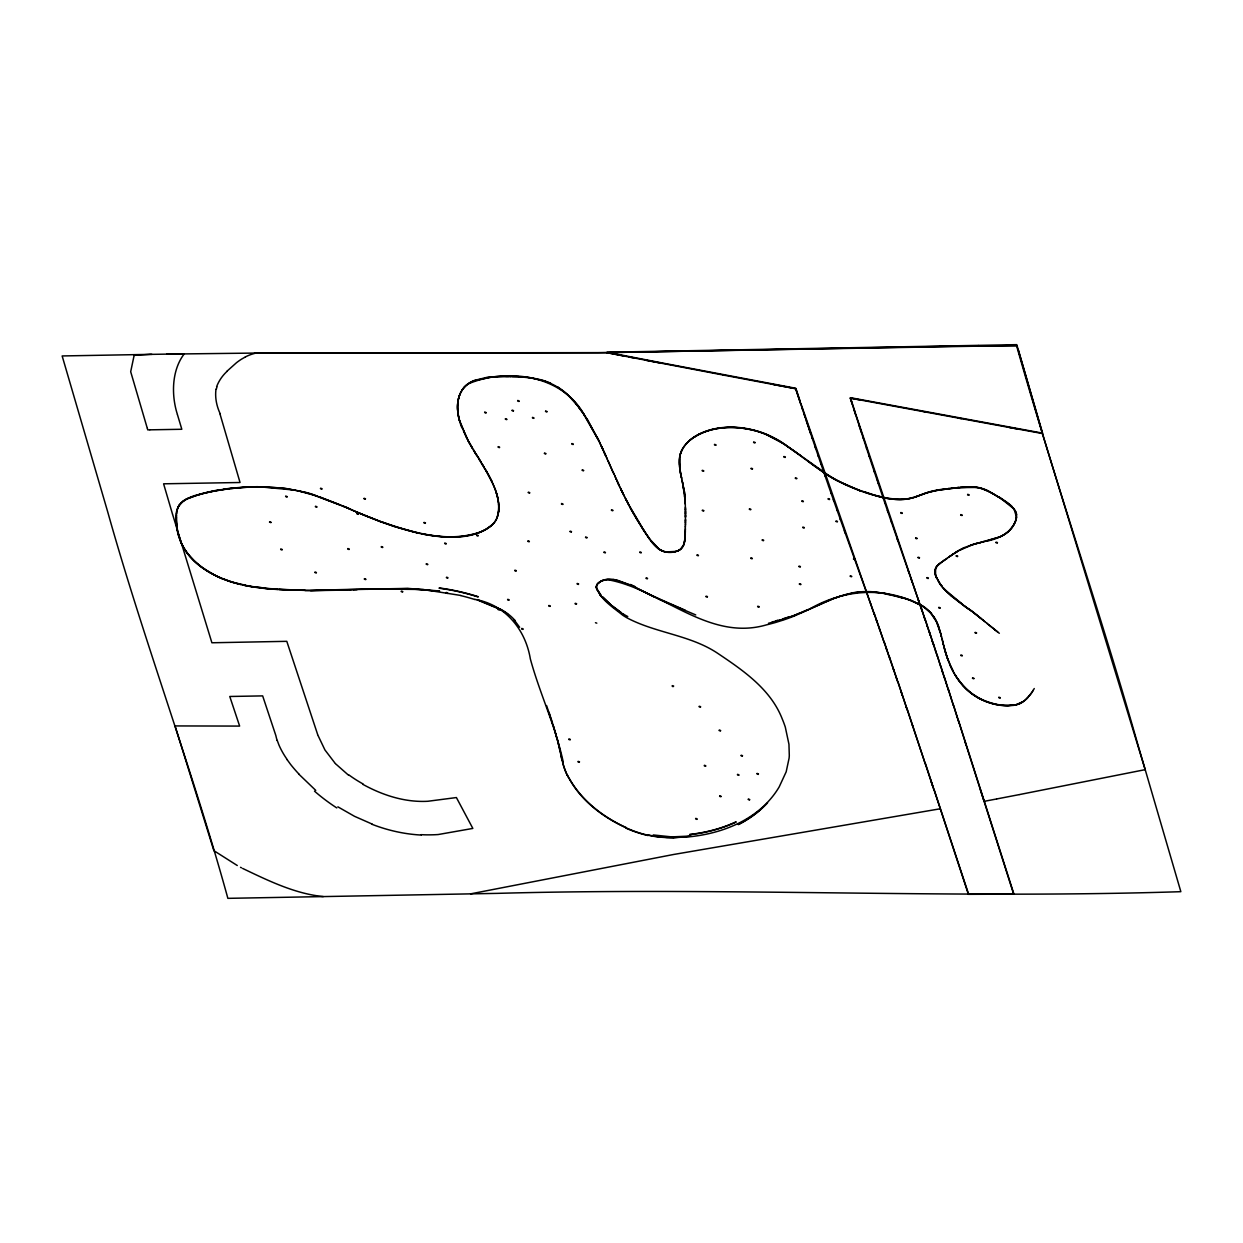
<?xml version="1.0" encoding="UTF-8"?>
<svg xmlns="http://www.w3.org/2000/svg" width="1243" height="1243" viewBox="0 0 1243 1243"><rect width="100%" height="100%" fill="white"/><g stroke="black" fill="none" stroke-linecap="round" stroke-linejoin="round"><path stroke-width="1.5" d="M685.452 517.243L685.53 511.23M685.561 516.964L685.561 515.332M685.406 522.79L685.452 507.936M685.437 520.506L685.546 519.217M685.53 520.242L685.406 522.169M685.048 537.768L685.39 528.695M685.514 521.889L685.328 527.125M679.299 462.287C678.709 451.38 686.136 441.809 695.21 436.542M685.25 531.662L685.344 526.348M685.344 531.351L685.219 533.247M685.452 525.199L685.483 523.552M685.328 532.424L685.204 533.806M176.413 516.731C174.797 537.955 186.885 558.278 204.707 569.31A73.788 53.076 19.3 0 0 216.935 576.239C244.218 589.089 275.806 589.943 305.094 590.27M685.188 534.35L685.313 533.527M685.297 534.086L685.157 535.453M176.32 516.995L176.475 515.394M685.281 534.645L685.064 537.535M176.335 516.544L176.459 515.612M985.885 541.295C999.372 538.856 1015.158 531.351 1016.525 516.016A20.168 14.077 18.6 0 0 1016.572 514.773M685.235 535.733L685.079 537.287M596.485 586.168L596.454 587.038A9.882 6.697 17.3 0 0 596.531 587.737A11.808 8.002 17.1 0 0 596.702 588.452L600.649 595.04M1016.479 517.259L1014.288 509.599M679.533 458.651L679.346 463.996M642.864 529.036C649.312 538.235 655.512 551.737 668.485 552.389A19.686 13.611 18.6 0 0 671.002 552.389L671.546 552.358A20.541 14.201 18.6 0 0 674.996 551.845L678.088 550.804A16.439 11.373 18.7 0 0 680.511 549.282L683.572 545.087L685.142 537.722M487.085 528.803L490.053 526.737A42.821 29.987 20.6 0 0 493.828 523.148A39.154 27.424 20.8 0 0 496.501 519.03C504.145 498.039 489.742 477.328 479.503 459.941M685.017 538.219L684.955 539.602A54.133 37.43 19.4 0 1 684.582 541.839L684.303 542.911M685.064 538.592L685.126 537.955M934.922 571.64L935.156 569.791M176.397 515.224L176.646 513.204M198.927 494.481C187.771 496.905 174.61 503.959 176.304 517.43A119.064 86.311 19.1 0 0 176.615 524.018M685.002 539.198L684.862 539.866A54.133 37.43 19.4 0 1 684.489 542.103M584.769 415.768C563.017 374.998 507.237 367.322 468.083 383.947A37.725 26.88 22.1 0 0 464.059 387.536C454.643 398.785 456.756 415.224 461.93 427.856M457.999 401.52L457.688 403.493A72.11 51.336 21.9 0 0 457.642 410.392M1016.354 518.145L1016.572 516.995M498.443 512.8L498.661 511.137M176.553 513.468L176.894 511.463M457.89 401.784L458.279 399.858A61.699 43.925 22 0 1 459.661 394.932M498.117 514.431L498.754 510.873A67.231 47.001 21.9 0 0 498.707 504.005M1016.463 517.865L1015.966 519.854M216.329 389.245L216.903 386.915M176.801 511.728L177.267 509.754M596.687 585.329L596.36 587.302A9.882 6.697 17.3 0 0 596.438 588.001A11.808 8.002 17.1 0 0 596.609 588.731L596.982 589.71M1016.277 518.735L1015.686 520.693M497.682 516L498.21 514.167M177.174 510.018L177.5 508.9M684.07 543.704L684.396 542.647M935.062 570.055L936.927 566.218A24.565 17.076 18.3 0 1 938.247 564.726L943.903 560.438M134.058 355.716L130.686 371.719L134.415 384.398M134.166 355.358L149.844 354.395M177.407 509.164L177.78 508.076A28.107 20.339 20.1 0 1 179.008 505.388L181.525 502.296M683.805 544.496L684.163 543.44M497.153 517.539L497.79 515.736M622.759 613.902L612.209 606.118L602.871 597.028M681.615 478.555L681.537 477.467L682.127 480.994M695.723 614.928L659.878 599.67L635.235 587.224M948.098 488.825L934.985 490.767A90.91 63.859 18.7 0 0 932.53 491.296A73.865 51.864 18.7 0 0 927.48 492.663L923.782 493.937M958.912 487.427L951.61 488.437M959.518 487.629L971.715 487.023A39.123 27.455 18.7 0 1 972.585 487.07L973.455 487.116A32.194 22.592 18.7 0 1 975.149 487.272L977.309 487.582A26.274 18.412 18.7 0 1 982.607 488.903L992.442 493.3L1005.276 501.457A44.934 31.339 18.6 0 1 1011.678 506.522L1012.346 507.284M941.604 562.256L945.193 559.536M999.046 497.278L987.983 490.721A40.071 28.014 18.7 0 0 987.175 490.348L986.507 490.053A35.332 24.72 18.7 0 0 984.767 489.369L982.7 488.623A26.274 18.412 18.7 0 0 977.402 487.318L975.242 487.007A32.194 22.592 18.7 0 0 973.549 486.852L972.679 486.805A39.123 27.455 18.7 0 0 971.808 486.759L960.497 487.272M1015.376 521.516L1015.795 520.429M683.495 545.257L683.899 544.216M460.314 393.347L459.568 395.196A61.699 43.925 22 0 0 458.185 400.122M1015.484 521.252L1013.744 524.81A58.98 41.159 18.7 0 1 1011.445 528.197L1009.098 530.839A46.333 32.318 18.6 0 1 1007.079 532.641A42.915 29.925 18.5 0 1 1002.511 535.686A49.596 34.555 18.5 0 1 999.248 537.24M497.278 517.228L496.47 519.092A38.719 27.113 20.7 0 1 493.968 522.961C475.432 541.218 445.631 538.095 422.138 533.9M597.028 584.536L596.593 585.593A9.462 6.495 18.6 0 0 596.283 587.147C600.276 599.53 613.017 607.268 622.681 615.192A54.133 36.995 18.2 0 0 627.233 617.973C655.947 633.153 690.129 634.971 717.491 653.181C743.034 670.319 770.66 689.104 782.251 718.967A152.858 107.861 18.9 0 1 785.312 727.155L788.948 744.246L789.289 755.418A120.183 83.996 20.7 0 1 789.087 758.199L786.182 771.81L779.206 786.866A164.496 114.869 21.8 0 1 691.139 836.617M1015.143 522.06L1013.853 524.546A58.98 41.159 18.7 0 1 1011.538 527.933L1009.192 530.575A46.333 32.318 18.6 0 1 1007.187 532.377A42.915 29.925 18.5 0 1 1002.604 535.422A49.596 34.555 18.5 0 1 999.341 536.976L999.015 537.333M683.588 544.993L683.137 546.003A20.587 14.248 18.8 0 1 681.739 548.101M460.221 393.611L461.06 391.809M682.314 449.282L681.49 451.007A47.141 33.577 19.1 0 0 679.657 457.253M596.749 585.158L597.495 583.806M460.967 392.073L462.412 389.68A41.547 29.583 21.9 0 1 464.385 387.194A37.834 26.926 21.9 0 1 467.632 384.289L469.217 383.217M682.221 449.562L683.122 447.868A54.397 38.766 19.2 0 1 686.152 443.813L687.317 442.555M179.132 505.202L178.914 505.652A28.107 20.339 20.1 0 0 177.687 508.34M1032.84 690.937L1033.617 689.647A79.925 57.411 19.7 0 0 1034.254 688.529M1033.275 690.207L1032.56 691.388A108.11 77.703 20 0 1 1031.022 693.687L1024.154 701.099L1015.282 705.107M596.951 584.769L598.069 583.138M462.163 390.038L462.505 389.416A41.547 29.583 21.9 0 1 464.478 386.93M1032.28 691.792L1028.893 696.453M179.21 505.186L182.907 501.162M938.714 564.462L938.077 565.021A24.565 17.076 18.3 0 0 936.771 566.388L936.569 566.653A16.283 11.311 18.3 0 0 935.482 568.548M936.616 566.606L940.796 562.644M936.74 566.435L936.787 566.388A16.283 11.311 18.3 0 0 935.591 568.269L935.544 575.385L940.05 584.039A57.271 39.667 18.9 0 0 944.105 589.089L962.921 604.642M597.463 584.055L600.789 581.475A20.323 13.953 18.7 0 1 603.663 580.326L604.704 580.061A18.117 12.43 18.7 0 1 607.392 579.626C661.323 589.027 707.842 641.808 766.232 624.934A265.707 186.45 20.1 0 0 775.756 622.417L783.323 620.039A221.145 154.909 19.9 0 0 794.774 615.813L822.307 603.476M686.058 444.077L688.56 441.343M227.003 371.191L236.419 362.77A95.882 69.608 22.4 0 1 241.437 359.211L245.477 356.896M597.976 583.402L599.499 581.942M688.467 441.607L689.881 440.177A66.811 47.654 19.5 0 1 699.001 434.18M938.947 564.291L942.147 561.665M269.638 521.687L271.052 522.215M270.881 522.666L269.482 522.107M998.859 697.168L1000.289 697.696M1000.133 698.115L998.719 697.649M598.644 582.781L601.192 580.978A20.711 14.046 18.1 0 1 602.218 580.528L602.171 580.761A20.711 14.046 18.1 0 0 601.099 581.242L600.214 581.708M944.898 559.94L947.399 558.154M945.752 559.334L946.902 558.511M182.814 501.426L184.43 500.137A40.18 29.102 20.3 0 1 186.73 498.863L188.796 497.915M948.409 557.439L949.419 556.724M947.244 558.278L948.098 557.47M944.711 559.878L943.81 560.702M948.86 556.942L958.322 550.913M948.751 557.206L953.63 553.648M949.932 556.367L950.942 555.668M285.781 496.081L287.18 496.625M286.978 497.091L285.595 496.516M280.84 548.971L282.239 549.484M281.975 549.996L280.669 549.468M714.57 444.341L715.968 444.854M715.797 445.32L714.414 444.839M753.724 441.964L755.122 442.461M754.858 442.99L753.553 442.461M783.976 456.492L785.374 457.004M785.203 457.471L783.82 457.02M315.52 506.212L316.918 506.771M316.716 507.222L315.365 506.756M751.192 468.191L752.59 468.704M752.341 469.217L751.036 468.72M962.129 655.947L960.792 655.512M972.601 677.823L973.999 678.336M973.797 678.818L972.43 678.29M320.601 488.173L321.999 488.717M321.797 489.183L320.43 488.67M315.054 571.998L316.437 572.51M316.188 573.023L314.899 572.526M702.342 470.274L703.74 470.786M703.569 471.252L702.186 470.802M795.442 477.809L796.841 478.306M796.639 478.804L795.302 478.369M975.211 632.345L976.61 632.842M976.439 633.308L975.056 632.842M960.932 654.952L962.331 655.465M356.99 513.312L358.388 513.825M358.139 514.353L356.819 513.779M347.869 548.52L349.267 549.033M349.065 549.53L347.714 549.049M802.015 500.774L803.398 501.24M803.211 501.752L801.859 501.302M828.242 498.598L829.625 499.064M829.438 499.577L828.118 499.173M967.675 494.31L969.074 494.776M968.887 495.289L967.551 494.9M364.121 498.257L365.52 498.769M365.318 499.266L363.966 498.785M518.906 401.489L517.616 400.93M545.646 410.967L547.044 411.526M546.827 411.977L545.475 411.433M381.383 546.563L382.782 547.075M382.58 547.557L381.259 547.153M364.448 578.632L365.846 579.145M365.66 579.626L364.308 579.191M571.935 443.533L573.318 444.062M573.132 444.543L571.78 444.062M749.467 508.807L750.85 509.273M750.617 509.801L749.311 509.319M900.864 512.504L902.263 512.955M902.076 513.468L900.709 513.017M960.777 514.571L962.175 515.022M961.989 515.534L960.637 515.084M938.822 607.314L940.205 607.78M939.972 608.324L938.651 607.796M469.326 382.953L467.725 384.025A37.834 26.926 21.9 0 0 464.478 386.93M517.772 400.432L519.17 400.992M512.194 410.097L513.577 410.672M513.328 411.153L512.023 410.61M505.466 418.658L506.864 419.217M506.662 419.668L505.311 419.155M532.548 417.353L533.946 417.912M533.682 418.394L532.392 417.85M544.512 453.011L545.895 453.54M545.693 454.021L544.341 453.509M401.365 591.078L402.763 591.544M582.299 469.854L583.697 470.367M583.495 470.864L582.144 470.351M702.419 510.096L703.818 510.562M703.631 511.059L702.295 510.64M802.885 527.079L804.283 527.545M804.035 528.089L802.729 527.576M836.104 520.957L837.502 521.407M837.316 521.92L835.964 521.501M915.687 537.799L917.085 538.25M916.852 538.794L915.594 538.39M918.142 557.206L919.54 557.656M919.354 558.169L917.987 557.687M956.318 555.637L957.716 556.103M957.467 556.631L956.162 556.134M927.029 577.56L928.412 578.011M928.179 578.554L926.874 578.073M996.078 542.119L997.476 542.585M997.29 543.098L995.938 542.678M484.77 412.023L486.168 412.598M485.904 413.08L484.615 412.521M424.112 522.386L425.51 522.899M425.308 523.381L423.956 522.915M426.38 563.747L427.778 564.26M427.576 564.742L426.209 564.213M402.577 592.056L401.225 591.621M762.316 539.742L763.699 540.192M763.466 540.736L762.177 540.285M853.615 558.542L854.998 559.008M854.764 559.536L853.444 559.039M850.336 575.82L851.719 576.286M851.564 576.768L850.181 576.348M951.889 554.813L953.443 553.772M953.723 553.788L954.593 553.011M183.56 500.898L184.337 500.401A40.18 29.102 20.3 0 1 186.621 499.127L199.921 494.186M954.888 553.026L955.758 552.265A132.255 91.827 18.1 0 1 958.151 550.804L963.713 547.837M955.277 552.778L955.665 552.529A132.255 91.827 18.1 0 1 958.058 551.069L964.382 547.743A71.581 49.751 18.2 0 1 970.814 545.242L975.056 543.719M469.621 382.766L469.823 382.642A43.287 30.795 21.9 0 1 474.36 380.436L488.204 377.033L505.746 376.116M469.621 382.968L469.73 382.906A43.287 30.795 21.9 0 1 474.251 380.7L492.321 376.847L518.657 376.551M444.854 543.02L446.221 543.548M445.942 544.077L444.652 543.502M611.556 509.785L612.923 510.267M612.706 510.795L611.37 510.283M750.958 557.827L752.326 558.309M752.124 558.822L750.803 558.387M799.063 566.078L800.43 566.559M800.166 567.103L798.892 566.606M799.498 583.682L800.865 584.163M800.678 584.661L799.311 584.179M498.272 446.625L499.639 447.185M499.437 447.666L498.101 447.185M528.399 492.135L529.767 492.679M476.815 535.003L478.182 535.531M477.949 536.028L476.628 535.547M561.587 503.477L562.955 504.005M562.753 504.487L561.401 504.005M446.563 577.172L447.931 577.669M447.651 578.228L446.377 577.684M446.253 592.429L447.62 592.911M447.433 593.424L446.082 592.958M697.137 554.813L698.504 555.279M698.317 555.792L696.981 555.372M578.181 761.353L579.533 761.835M579.331 762.363L578.026 761.943M529.565 493.145L528.197 492.616M528.026 540.814L529.394 541.311M529.176 541.839L527.871 541.389M570.164 531.134L571.531 531.616M571.314 532.144L569.993 531.662M514.897 570.149L516.265 570.63M516 571.19L514.742 570.708M585.686 536.992L587.053 537.473M586.836 538.001L585.5 537.489M507.734 599.297L509.102 599.779M604.114 551.923L605.481 552.405M605.294 552.902L603.943 552.451M639.927 551.939L641.295 552.42M641.093 552.933L639.757 552.436M646.22 577.855L647.572 578.306M647.37 578.865L646.065 578.446M706.117 596.143L707.485 596.593M707.298 597.122L705.977 596.733M757.779 606.196L759.147 606.677M758.929 607.19L757.609 606.755M508.838 600.322L507.564 599.825M498.21 608.992L499.577 609.474M499.313 610.018L498.055 609.552M577.28 583.449L578.648 583.93M578.383 584.474L577.125 584.008M548.893 605.465L550.245 605.916M550.074 606.429L548.753 606.04M568.968 738.917L570.335 739.399M570.149 739.911L568.797 739.476M695.785 818.345L697.152 818.904M696.872 819.417L695.598 818.826M521.749 628.414L523.101 628.865M522.852 629.44L521.578 628.942M575.291 603.275L576.643 603.725M576.379 604.284L575.136 603.849M595.459 622.712L596.811 623.163M719.744 795.738L721.095 796.281M720.878 796.779L719.588 796.328M704.424 765.253L705.791 765.797M705.589 766.278L704.268 765.828M748.379 799L749.747 799.56M749.513 800.057L748.193 799.482M1022.911 701.782L1021.311 702.715A26.771 19.251 20.2 0 1 1015.764 704.734L1008.12 705.558A41.547 29.863 20.2 0 1 1002.448 705.247L997.88 704.579A48.834 34.99 20.2 0 1 986.693 701.44L984.549 700.632A43.614 31.153 20.2 0 1 977.635 697.214L972.616 693.998A50.497 35.907 20.4 0 1 965.904 688.311L962.905 685.219A70.385 49.782 20.7 0 1 957.84 678.647M672.339 685.623L673.69 686.074M699.281 706.226L700.648 706.708M700.462 707.205L699.125 706.77M741.216 755.185L742.568 755.728M742.289 756.241L741.03 755.713M737.581 774.311L738.948 774.855M738.73 775.352L737.394 774.809M757.127 773.395L758.494 773.954M758.261 774.451L756.94 773.907M485.485 529.736L490.146 526.473A42.821 29.987 20.6 0 0 493.922 522.883M719.293 730.014L720.66 730.527M720.474 731.024L719.122 730.542M959.425 550.276L975.18 543.688M963.62 548.101L964.475 547.479M809.659 609.039C844.587 588.483 889.133 585.919 924.326 607.345A29.552 20.82 18.5 0 1 930.044 612.146L936.43 621.609L940.827 634.303M808.059 609.536L792.91 616.046M822.384 603.321L832.157 599.219M801.16 612.768L834.752 597.992M799.529 613.219L789.802 617.165M189.666 497.79L194.747 495.973M833.059 598.862L834.535 598.303M676.612 551.395L677.482 551.069A17.153 11.855 18.7 0 0 681.148 548.707L681.817 547.821A20.587 14.248 18.8 0 0 683.215 545.739M834.643 598.256L841.449 595.661M834.768 598.225L841.356 595.925M920.721 494.823L915.066 497.076M921.638 494.496C906.038 502.452 886.803 499.841 871.421 494.217M922.539 494.155L921.545 494.761L927.589 492.414A73.865 51.864 18.7 0 1 932.623 491.016A90.91 63.859 18.7 0 1 934.969 490.519L936.973 490.13A113.004 79.412 18.7 0 1 940.531 489.524L944.664 488.965M921.995 494.59L923.005 494.217M918.795 495.771L919.711 495.429M792.568 615.953L789.895 616.901M923.223 493.906L926.796 492.663M917.039 496.175L913.154 497.666A51.118 35.861 18.6 0 1 908.384 498.847A39.667 27.812 18.6 0 1 903.475 499.437L901.439 499.546A45.727 32.069 18.6 0 1 899.59 499.562L898.223 499.531A51.429 36.078 18.6 0 1 894.898 499.344L888.17 498.521A78.34 55.08 18.7 0 1 879.174 496.579L872.151 494.73M970.907 544.962L971.824 544.667M927.387 492.71L936.88 490.395M783.587 618.983L778.04 620.599M783.478 619.247L777.932 620.863M972.663 544.652L998.642 537.256L983.617 541.839M199.315 494.605L199.828 494.45A180.406 131.37 20.9 0 1 206.82 492.585M844.696 594.931L853.164 592.973A70.944 48.85 18.1 0 1 857.872 592.336L859.441 592.119A66.702 46.115 18.3 0 1 872.477 592.134M710.312 430.109L711.384 429.581M975.087 543.952L977.635 543.284M975.677 543.564L982.125 542.197M675.788 551.41L665.362 551.97A14.294 9.882 18.6 0 1 658.479 548.847L650.835 540.86M978.381 543.098L980.618 542.554M772.291 622.355L768.469 623.256M981.83 542.026L983.912 541.528M206.835 492.632L209.881 491.948M210.393 491.84L211.931 491.513M470.584 893.857L673.426 854.516L940.159 808.789M673.753 552.11L677.575 550.804A17.153 11.855 18.7 0 0 681.257 548.427M1019.074 794.65L996.855 798.923M1019.384 794.588L1145.191 769.65L1042.442 433.543L1016.774 344.653L978.645 345.368M996.544 798.985L984.099 801.347L965.966 744.619M221.301 489.587L219.125 490.177A192.805 140.77 21.1 0 0 211.9 491.451M220.166 490.006L224.408 489.12A223.538 163.843 21.3 0 1 231.695 488.111M221.72 489.773L224.315 489.385M940.438 489.804L955.447 488.033M1013.884 705.371L1000.429 705.309A48.228 34.757 20.2 0 1 985.342 701.347L983.897 700.695A43.614 31.23 20.2 0 1 975.429 696.282C961.181 687.208 951.579 672.075 946.824 656.133A179.831 124.751 22.8 0 1 945.535 651.798L944.54 648.535M857.95 592.01L859.55 591.854M948.207 488.546L950.242 488.592M948.021 488.577L949.326 488.685M690.844 836.011L671.717 836.896L653.212 834.954M949.854 488.375L951.221 488.483M231.742 488.219L237.009 487.707A256.555 188.656 21.5 0 1 243.395 487.225L248.74 486.93M231.633 488.483L236.9 487.971A256.555 188.656 21.5 0 1 243.302 487.489L248.647 487.194M953.459 487.986L951.315 488.219M955.541 487.769L959.13 487.66M957.592 487.567L960.016 487.567M956.473 487.94L957.498 487.831M959.86 487.582L976.625 487.458A25.45 17.915 18.8 0 1 980.618 488.281L984.72 489.633A35.332 24.72 18.7 0 1 986.274 490.27L987.082 490.612A40.071 28.014 18.7 0 1 987.89 490.985L998.688 497.045M672.82 551.985L671.096 552.125A19.686 13.611 18.6 0 1 668.579 552.125L665.487 551.706M367.773 589.26L310.517 590.611M357.036 589.695L353.043 589.866M372.279 588.809L305.001 590.534M367.011 589.291L407.782 588.654L439.447 591.264M349.05 590.021L351.054 589.943M371.004 589.12L407.875 588.39L439.54 591M374.92 588.98L423.133 589.493L460.889 595.475M347.061 590.083L311.698 590.627L279.24 589.477M939.817 346.082L671.298 351.054M940.236 346.082L978.241 345.368M670.878 351.054L607.004 352.235L665.875 363.671M670.723 351.458L606.848 352.639L260.471 353.012L166.78 354.115M671.158 351.443L939.661 346.486M940.081 346.471L978.101 345.772M978.505 345.772L1016.836 345.756M149.719 429.829L147.762 429.876L147.342 428.431M149.983 429.829L181.82 429.27L177.454 414.649M323.258 896.576C294.964 893.779 268.208 880.634 242.68 868.453M151.848 354.348L62.15 355.949L107.628 511.588C144.126 641.621 192.012 768.112 227.873 898.347L497.029 893.375C724.949 887.036 952.915 899.046 1180.85 891.682L1137.904 744.681C1099.962 610.841 1054.235 479.394 1016.51 345.492L598.007 352.732L256.307 352.996M150.248 354.379L184.259 353.851C172.062 369.637 170.944 394.124 177.361 414.339M673.224 837.58L690.673 836.446L673.131 837.844A98.352 68.039 19.2 0 1 666.947 837.642L659.582 837.114A74.953 51.709 19.1 0 1 650.431 835.7L648.131 835.187M257.239 486.961L260.471 486.961M505.652 376.38L508.698 376.427M261.558 486.976L294.824 490.115M673.084 686.695L672.199 686.198M303.991 590.254L302.888 590.223M301.785 590.192L297.372 590.068M509.894 376.443L511.075 376.489M512.271 376.52L526.069 377.173A97.078 68.753 21.5 0 1 530.015 377.639L531.149 377.825A81.727 57.939 21.5 0 1 532.827 378.09L540.736 379.752A51.196 36.389 21.6 0 1 544.947 380.979L550.587 383.124M295.166 590.005L279.069 589.198M421.253 834.675L424.516 834.814A128.821 92.588 19.6 0 0 438.126 834.55L472.837 828.428L456.399 797.555L427.856 801.269C405.032 802.558 382.549 795.225 362.738 784.286M667.056 837.44L659.676 836.85A74.953 51.709 19.1 0 1 650.524 835.436L648.224 834.923M518.549 376.815L521.485 377.017M277.95 589.12L264.759 588.312M277.857 589.384L273.88 589.104M272.745 589.027L265.318 588.374M872.462 592.025L879.236 592.74A92.386 64.248 18.5 0 1 883.198 593.362L884.612 593.595M523.723 377.219L525.975 377.437A97.078 68.753 21.5 0 1 529.922 377.903L531.041 378.09M264.852 588.048L254.52 587.069A130.344 92.619 19.3 0 1 245.353 585.593L243.069 585.033M263.718 587.939L254.613 586.805M613.219 579.456L608.93 579.207A18.35 12.477 18.3 0 0 604.906 579.689A20.028 13.595 18.2 0 0 602.56 580.388L602.467 580.652A20.028 13.595 18.2 0 1 604.813 579.953A18.35 12.477 18.3 0 1 608.837 579.471L613.125 579.735A26.802 18.179 18.2 0 1 617.693 580.636L629.968 585.127M879.329 592.476L872.555 591.761A66.702 46.115 18.3 0 0 859.566 591.901M883.291 593.082L886.119 593.579M532.734 378.354L540.643 380.016A51.196 36.389 21.6 0 1 544.854 381.244L545.413 381.446M958.369 418.083L1018.452 429.146M1009.409 427.483L1042.442 433.543M884.892 593.641L886.026 593.859M859.301 399.78L850.321 398.102L852.201 403.991M926.998 412.288L850.305 398.117L855.666 414.774M923.969 411.728L961.46 418.658M773.534 384.538L795.691 388.686L800.663 403.742M723.333 375.06L795.675 388.733L802.621 409.6M724.809 375.339L645.148 360.113M666.248 363.733L795.831 388.282L800.15 401.334M628.974 356.943L659.691 362.894M633.355 357.829L606.848 352.639L624.437 356.088M245.461 585.251L235.735 582.967A87.6 62.523 19.4 0 1 229.504 581.134L223.398 578.865M297.434 490.643L316.654 495.926M418.145 533.061L394.326 526.535L368.907 517.181M240.785 584.521L235.642 583.231A87.6 62.523 19.4 0 1 229.396 581.398L223.289 579.129M879.252 496.392L872.12 494.419M305.685 492.616C273.709 484.366 239.806 485.718 207.69 492.446A179.924 130.997 20.8 0 0 195.974 495.631M902.263 597.479L906.706 598.862M902.154 597.743L906.613 599.126A74.005 51.911 18.6 0 1 911.539 600.913L921.514 605.59A34.478 24.254 18.6 0 1 924.621 607.563L931.52 613.824M871.7 494.59L868.111 493.471A168.582 120.012 18.7 0 1 859.41 490.55M477.265 599.608L501.147 609.521A48.648 30.935 18.1 0 1 504.813 611.758L507.781 613.778A39.947 25.544 18 0 1 514.369 619.76M477.172 599.872L501.053 609.785A48.648 30.935 18.1 0 1 504.72 612.022L507.672 614.042M474.919 599.39C505.388 604.58 525.509 629.626 530.341 658.899C539.819 693.78 555.714 726.627 563.234 762.068M545.553 381.492L550.494 383.388A40.102 28.558 21.6 0 1 557.781 387.272L562.271 390.426M860.979 491.047L858.742 490.239M320.43 497.216L339.044 504.472M381.819 521.905C412.35 532.408 446.532 542.88 478.586 532.579A60.829 42.542 20.4 0 0 485.593 529.471M381.725 522.169L368.736 516.793M858.851 489.96L857.748 489.556A143.675 102.687 18.7 0 1 850.228 486.526L845.442 484.444A117.308 83.98 18.7 0 1 835.716 479.503L832.701 477.856M381.275 521.703L382.005 522.278C412.458 532.719 446.532 543.129 478.477 532.843A60.829 42.542 20.4 0 0 485.5 529.736M859.441 490.488L836.912 480.528A108.359 77.858 18.6 0 1 829.159 476.131M380.358 521.656L355.886 511.681M372.325 824.156L354.535 816.325L337.878 806.831M368.643 517.072L365.737 515.565M367.819 516.731L342.819 506.087M365.644 515.829L358.046 512.613M685.219 610.251L653.725 596.438M347.279 507.672L311.977 494.139A126.895 91.64 20.9 0 0 305.778 492.368L284.865 488.25L257.332 486.697A215.474 158.063 21.4 0 0 248.771 487.023M350.542 509.086L311.884 494.403A126.895 91.64 20.9 0 0 305.685 492.632M354.255 510.982L356.632 512.007M348.444 508.48L354.581 511.122M630.061 584.863L617.787 580.388A26.802 18.179 18.2 0 0 613.219 579.424M626.348 827.636C603.243 817.21 581.957 800.803 569.263 778.553M845.349 484.708L850.119 486.805A143.675 102.687 18.7 0 0 857.67 489.804L861.088 490.783A168.333 120.043 18.7 0 0 865.718 492.306M635.142 587.488L653.632 596.702M772.556 437.07L768.423 435.112A64.154 45.634 19.6 0 0 761.99 432.58L759.799 431.818A68.396 48.726 19.6 0 0 748.659 428.959M241.515 867.832L240.536 867.319M212.273 573.598L210.751 572.743A73.384 52.983 19.2 0 1 200.589 566.124A68.598 49.627 19.1 0 1 193.846 560.282L189.946 556.165A58.064 42.029 19.1 0 1 184.585 548.986M237.273 865.516L213.874 850.663L175.061 725.928L239.635 726.083L229.769 696.484L262.661 695.894L275.853 735.576A107.69 72.514 20.7 0 0 277.127 740.455M210.657 573.007L212.18 573.862A72.84 52.33 19.3 0 0 223.243 579.238M810.856 463.359L784.488 444.217L765.424 434.133A63.346 45.261 19.6 0 0 758.96 431.803L756.832 431.166A67.821 48.508 19.6 0 0 750.399 429.55L741.776 428.12A73.57 52.626 19.6 0 0 720.769 428.074A72.125 51.445 19.4 0 0 695.257 436.588M780.449 441.716L797.136 453.011M829.19 476.1L825.725 473.909M557.874 387.008L564.151 391.576A67.184 47.778 21.6 0 1 569.123 396.082L572.2 399.221M998.906 496.858L1013.496 508.589M827.76 475.199L814.087 465.768M1000.009 497.573L1005.369 501.193A44.934 31.339 18.6 0 1 1011.771 506.258L1015.282 511.199A15.553 10.845 18.6 0 1 1016.261 513.716A16.066 11.218 18.6 0 1 1016.448 514.695L1016.541 514.431A16.066 11.218 18.6 0 0 1016.354 513.452A15.553 10.845 18.6 0 0 1015.376 510.92L1013.138 507.781M824.016 472.76L813.077 465.006M620.972 612.442L612.302 605.854M965.019 606.491L967.738 608.464M965.283 606.351L961.662 604.067M968.157 608.417L984.176 621.049M964.102 605.838L969.556 609.769M965.19 606.615L968.654 609.117M969.587 609.458L970.876 610.733M964.242 605.931L962.3 604.533M970.519 610.142L971.886 611.136M961.989 603.974L960.994 603.585M961.088 603.306L950.165 595.009A72.312 49.875 19.1 0 1 946.343 591.404M972.119 611.292L980.976 618.455M972.554 611.618L982.607 619.775M960.777 603.414L950.771 595.552M798.022 453.679L798.923 454.332M812.192 464.338L813.279 465.162M811.306 463.686L812.456 464.556M997.725 631.848L989.164 625.151M799.808 455L800.694 455.668M811.648 463.965L809.97 462.676M348.195 774.917L335.501 763.715M808.199 461.355L809.535 462.349M995.317 630.046L993.437 628.585M993.219 628.414L991.93 627.389M991.51 627.047L988.34 624.468M983.027 620.117L985.14 621.857M988.527 624.639L985 621.733M986.662 623.1L987.501 623.784M612.209 606.118L602.669 597.199M315.753 790.393L298.895 774.218M950.662 595.102L950.258 594.744A72.312 49.875 19.1 0 1 946.436 591.14L943.608 588.141M946.311 591.404L943.515 588.405A57.908 40.056 19 0 1 942.365 587.053L941.666 585.795M572.091 399.485L569.045 396.346A67.184 47.778 21.6 0 0 564.042 391.856M335.253 763.451L324.936 749.949L317.897 735.219M962.797 685.483L965.764 688.591A50.497 35.907 20.4 0 0 972.539 694.247L977.526 697.494A43.614 31.153 20.2 0 0 984.472 700.881L986.6 701.751A48.834 34.99 20.2 0 0 997.787 704.812L1002.355 705.527A41.547 29.863 20.2 0 0 1008.026 705.822L1015.671 704.999A26.771 19.251 20.2 0 0 1021.233 702.994L1026.454 699.125A51.662 37.166 20.2 0 0 1028.179 697.292M514.384 619.76L515.224 620.708M514.291 620.024L519.636 627.28M189.853 556.429L193.784 560.531A68.598 49.627 19.1 0 0 200.543 566.342M600.757 594.775L597.293 589.928M931.489 613.42L924.73 607.299A34.478 24.254 18.6 0 0 921.607 605.325L911.647 600.633A74.005 51.911 18.6 0 0 906.706 598.893M575.991 403.913L577.311 405.544M577.405 405.28L576.084 403.649A103.744 73.523 21.8 0 0 572.153 399.236M577.575 405.482L579.02 407.347M577.482 405.746L578.927 407.611M941.728 586.261L941.572 586.059A55.469 38.378 18.9 0 1 939.755 583.589L936.818 578.15A33.126 22.98 18.7 0 1 935.963 576.084L935.886 575.866M650.167 539.54L658.557 548.583A14.294 9.882 18.6 0 0 665.487 551.783M649.887 539.136L647.65 535.888M649.483 538.965L648.473 537.504M287.226 759.815L290.66 764.507A141.578 94.841 21.1 0 0 299.019 774.156M583.216 413.468L598.147 439.556M583.604 413.608L584.909 415.97M648.302 537.256L643.625 529.813M647.199 535.609L644.977 532.284M644.635 531.771L637.473 520.429M643.532 530.077L642.957 528.772M585.018 415.706L596.889 436.992M642.693 528.368L629.719 506.414M642.6 528.632L630.76 508.775M955.572 675.275L957.669 678.927A70.385 49.782 20.7 0 0 962.843 685.468M956.535 677.249L955.463 675.539A97.032 68.272 21.2 0 1 952.868 670.8L950.087 665.145M933.85 616.575L936.569 621.904M934.783 618.517L933.742 616.839A38.517 27.206 18.4 0 0 931.364 613.685M477.825 456.787L478.881 458.496M478.058 457.595L470.491 445.087M478.773 458.76L479.845 460.469M476.24 454.239L481.259 462.334M476.659 455.342L473.63 449.95M480.886 462.178L482.315 464.059M475.618 453.648L473.521 450.23M587.162 419.031L598.971 441.265M481.942 463.888L483.092 465.348M482.206 464.323L482.999 465.628M637.224 520.009L636.478 518.766M483.62 466.218L484.133 467.088M483.511 466.482L485.065 469.093M472.589 448.241L469.357 442.679M472.495 448.505L468.269 441.141M636.23 518.347L632.858 512.536M937.704 579.891L939.848 583.324A55.469 38.378 18.9 0 0 941.666 585.795M485.158 468.813L491.653 481.321M486.168 470.553L487.163 472.293M469.994 444.233L463.484 431.057M183.482 547.541L183.001 546.671M631.926 510.873L632.392 511.712M631.693 510.453L626.177 499.655M487.66 473.163L491.746 481.041M468.782 442.088L460.749 424.096M630.527 508.356L627.497 502.203M182.861 545.972L184.508 549.251A58.064 42.029 19.1 0 0 189.837 556.429M628.725 505L627.047 501.349M568.704 777.963L567.165 774.933M952.884 670.536L950.18 664.881M626.954 501.628L626.394 500.09M466.995 438.763L459.661 420.6M626.301 500.354L625.757 498.816M625.959 499.67L625.322 497.961M625.54 498.863L624.468 496.252M935.824 619.931L937.331 623.613A78.2 55.64 17.6 0 1 937.999 625.338L938.263 625.975M623.629 494.543L624.468 496.703M597.417 437.583L605.761 455.963M623.815 495.398L621.547 490.255M623.52 494.807L622.37 491.964M622.696 493.098L621.453 490.519M567.259 774.669C578.943 799.218 601.969 816.791 626.254 827.9A91.811 65.646 19.1 0 0 634.489 831.272A81.681 57.162 19.2 0 0 648.193 835.28M598.66 440.146L601.798 447.262M621.904 491.467L620.925 488.965M621.251 490.084L617.103 480.761M621.267 490.146L620.319 487.676M619.573 486.572L617.802 482.75M601.503 446.144L602.684 448.723M618.75 484.786L613.187 472.076M602.202 448.133L603.088 449.578M602.591 448.987L602.979 449.842M617.414 481.896L616.326 479.021M603.476 450.448L606.211 456.492M603.772 451.566L608.184 461.386M616.217 479.285L614.741 475.556M606.6 457.346L607.376 459.087M613.871 474.08L608.153 460.811M607.672 460.205L612.224 470.413M611.913 469.73L613.017 472.216M937.051 622.494L937.424 623.349A78.2 55.64 17.6 0 1 938.092 625.074L940.267 632.236M948.3 660.763L948.067 659.629M947.958 659.893L947.586 658.308M947.803 659.458L945.1 651.192M938.434 625.928L939.77 630.512M866.045 591.078L844.354 530.637M935.917 575.975L935.855 576.348A33.126 22.98 18.7 0 0 936.725 578.415M865.781 590.347L870.644 603.989M840.221 519.046L845.302 533.263M870.613 603.88L874.078 613.654M836.788 509.35L840.703 520.382M874.186 613.172L886.601 649.452M876.781 621.329L800.803 403.338M873.705 612.597L874.388 614.539M833.354 499.639L837.254 510.702M876.362 620.133L879.795 629.89M830.961 492.818L833.835 500.991M879.531 629.129L883.198 639.663M828.568 485.982L831.256 493.673M896.685 537.396L909.208 573.489M884.441 642.413L889.739 658.51M882.934 638.886L884.332 642.911M828.708 486.355L824.73 474.919M947.321 658.137L946.731 656.397A179.831 124.751 22.8 0 1 945.426 652.062M911.352 579.642L914.848 589.788M891.293 521.734L897.819 540.658M908.307 570.879L912.238 582.221M889.196 656.149L906.846 708.774M886.337 648.691L889.056 656.537M823.596 471.641L825.166 476.178M914.537 588.902L918.763 601.177M887.378 510.36L891.371 522.013M889.429 657.64L896.762 679.02M820.784 463.437L823.814 472.247M920.861 606.475L927.262 626.177M922.011 610.686L855.805 414.37M917.738 598.194L920.706 606.879M884.767 502.747L887.859 511.79M893.111 668.361L893.795 670.334M819.65 460.143L821.11 464.385M817.972 455.202L819.759 460.438M495.46 489.866L496.656 494.108M920.923 607.501L924.606 618.315M884.938 503.244L878.257 483.48M897.99 681.785L912.595 725.881M896.483 678.227L897.881 682.314M818.407 456.476L811.695 436.65M925.398 619.837L933.027 643.377M924.093 616.823L925.258 620.226M901.253 692.227L902.371 695.521M815.051 446.579L815.719 448.568M546.563 705.527L550.711 717.91M929.267 631.32L935.622 651.208M930.401 635.546L927.185 625.975M876.859 479.363L878.304 483.636M907.39 709.567L932.576 785.887M905.898 705.977L907.25 709.955M809.007 428.695L812.363 438.67M806.334 420.724L810.685 433.698M874.233 471.485L877.014 479.798M917.94 741.853L920.224 748.69M912.424 725.368L917.987 742.009M803.662 412.738L808.463 427.048M802.325 408.745L805.122 417.089M933.136 642.864L940.656 666.466M932.343 641.341L933.54 644.946M871.592 463.53L874.435 472.107M925.413 763.451L968.375 894.323L1013.666 894.152L980.416 789.818M919.929 747.835L925.258 763.839M549.049 712.332L551.286 719.697M936.973 654.439L942.567 672.292M935.544 650.975L937.191 655.916M869.09 455.979L871.871 464.385M934.052 789.491L968.53 893.919L1013.822 893.748L958.555 720.676M930.681 780.138L933.913 789.895M277.251 740.455L278.96 745.054A100.932 67.775 21 0 0 287.351 759.799M940.811 666.062L945.923 682.531M866.387 447.775L869.308 456.647M317.68 734.613L286.791 641.326L211.9 642.771L172.559 514.291M944.633 677.715L950.833 697.618M942.116 670.863L944.478 678.119M862.953 437.225L866.759 448.894M948.44 689.399L957.141 717.164M945.752 682.003L948.58 690.673M860.405 429.425L863.326 438.391M858.82 424.547L861.29 432.129M953.505 705.03L965.749 743.936M950.646 697.043L953.35 705.418M859.752 427.39L854.081 409.864M956.861 716.263L958.99 722.882M855.495 413.391L850.461 397.698L1042.597 433.139L1018.203 349.532M551.379 719.417L552.42 723.24M965.329 742.646L966.06 744.93M551.954 721.204L552.98 725.026M496.066 491.638L497.138 495.895A90.428 63.036 22.5 0 1 498.163 500.758M553.088 724.762L554.083 728.584M553.632 726.549L556.662 737.503M935.513 574.701L935.715 575.913L935.14 573.007M554.72 730.107L557.128 739.29M172.466 513.981L163.594 483.807L240.039 482.502L220.058 414.183M134.539 384.848L147.202 427.965M945.317 651.938L943.701 645.987M562.706 762.254L563.203 764.025M944.866 650.322L943.81 645.723M459.553 420.864L459.413 419.73M496.936 494.512L497.247 495.631A90.428 63.036 22.5 0 1 498.272 500.494M940.361 631.972L941.324 636.198M459.428 420.429L459.071 418.425A85.379 60.829 21.8 0 1 458.139 413.608L457.89 411.868M178.044 533.123L180.965 542.026A65.988 47.84 18.9 0 0 182.861 545.972M557.237 739.026L557.889 742.195M562.24 760.483L563.11 764.29A94.981 67.231 21.6 0 0 567.01 774.948M940.842 633.712L941.837 638.312M557.47 739.927L557.921 741.698M459.195 419.559L458.978 418.689A85.379 60.829 21.8 0 1 458.03 413.872L457.719 410.128A72.11 51.336 21.9 0 1 457.781 403.214M943.981 647.028L943.173 643.159M941.2 635.717L941.479 636.836M943.499 645.133L943.08 643.423M558.262 743.034L558.48 744.573M562.147 760.747L560.997 755.169M558.371 743.454L558.573 744.961M941.79 638.11L942.054 639.166M942.722 641.932L943.328 644.48M942.147 638.902L942.971 642.305M942.101 639.384L942.862 642.584M558.666 744.697L558.93 746.484M558.76 745.085L559.008 746.857M561.712 758.976L559.272 747.307M559.117 746.592L559.816 750.461M560.158 751.331L560.329 752.124M681.972 480.264L682.252 481.569M681.444 477.732L681.35 476.613M682.221 480.715L682.298 481.771M681.35 477.312L681.273 476.193M682.391 481.507L682.656 483.527M680.372 472.402L681.211 476.675M682.562 482.284L683.153 486.075M682.454 482.548L683.044 485.485M680.838 474.034L680.915 475.168M682.78 484.117L682.92 484.894M680.744 474.313L680.216 470.6M935.202 574.126L935.016 571.376M683.168 485.423L683.293 486.899M680.574 473.443L679.952 468.891M683.324 486.231L683.448 487.722M683.464 487.038L683.557 488.359M683.603 487.877L683.65 488.996M683.666 488.204L683.79 489.835M680.139 471.081L679.735 456.989A47.141 33.577 19.1 0 1 681.584 450.743M683.821 489.152L683.914 490.69M498.288 500.494L498.459 502.529M684.007 490.426L684.023 491.529M176.63 524.204L177.951 533.402L180.872 542.29A65.988 47.84 18.9 0 0 182.752 546.236M177.221 529.829L176.801 525.898M679.859 469.155L679.548 465.457M498.567 502.265L498.661 504.285M679.626 467.446L679.486 464.587M176.755 525.463L176.677 524.67M684.644 496.703L685.188 503.974L685.142 501.302M684.722 497.402L684.784 498.241M684.846 497.557L684.831 498.661M684.955 498.816L684.986 500.743M685.033 499.639L685.111 502.405M679.393 464.866L679.408 462.878M685.297 503.803L685.344 507.377M685.437 507.097L685.39 509.024M685.483 508.76L685.406 509.848M685.499 509.583L685.437 511.494M685.452 512.318L685.452 513.965M421.33 835.063A118.271 85.037 19.7 0 1 372.216 824.373M336.775 807.919A155.297 107.799 19.9 0 1 314.495 791.138M363.018 783.945A97.933 66.982 19.5 0 1 348.522 774.653M220.368 414.137A69.608 50.233 20.6 0 1 216.002 389.168M245.461 356.865A55.205 40.087 22.4 0 1 256.338 352.981M216.593 386.791A74.331 53.744 21.3 0 1 227.127 371.284M736.011 821.856A162.678 114.589 20 0 1 689.741 834.441M760.017 809.97A163.439 117.293 21.4 0 1 738.435 824.373M602.296 597.153A62.849 44.593 13.4 0 1 600.276 594.962M630.294 584.474A118.271 76.18 18.4 0 1 635.499 586.851M777.823 620.288A257.348 180.732 24 0 1 775.943 620.801M789.693 616.637A223.445 159.446 25.6 0 1 783.37 618.688M841.527 595.77A115.956 78.868 17.3 0 1 844.867 594.775L853.257 592.709A70.944 48.85 18.1 0 1 857.981 592.072M886.104 593.812A124.036 86.451 18.6 0 1 902.2 597.697M950.305 664.865A137.196 95.727 22.1 0 1 948.502 660.499M913.263 497.402A51.118 35.861 18.6 0 1 908.478 498.583A39.667 27.812 18.6 0 1 903.568 499.173L901.532 499.282A45.727 32.069 18.6 0 1 899.683 499.298L898.316 499.266A51.429 36.078 18.6 0 1 894.991 499.08L888.263 498.257A78.34 55.08 18.7 0 1 879.267 496.314M871.452 494.077A147.249 104.583 18.7 0 1 865.75 492.244M832.748 477.809A111 79.661 18.7 0 1 827.916 474.888L780.542 441.436A89.714 63.548 19.6 0 0 772.524 437.116M699.001 434.18A72.591 51.833 19.6 0 1 748.721 428.928M684.411 491.296A227.236 155.763 24.4 0 1 685.064 497.184M578.927 407.378A153.184 107.877 22.2 0 1 583.2 413.22M491.575 481.072A121.534 84.26 23.1 0 1 495.32 489.866M219.188 489.851A192.805 140.77 21.1 0 0 211.994 491.187L206.944 492.368A180.406 131.37 20.9 0 0 199.89 494.139M176.708 523.754A119.064 86.311 19.1 0 1 176.475 517.197M223.336 578.974A72.84 52.33 19.3 0 1 212.196 573.707M254.613 586.882A130.344 92.619 19.3 0 1 245.461 585.329M439.307 587.97A156.54 106.37 18.5 0 1 478.135 596.671M567.103 774.684A94.981 67.231 21.6 0 1 563.126 764.025M673.209 837.502A98.352 68.039 19.2 0 1 667.04 837.378M735.903 822.12A162.678 114.589 20 0 1 689.647 834.706M767.553 802.885A163.439 117.293 21.4 0 1 738.342 824.637M627.762 616.544A55.764 36.824 15.4 0 1 622.883 613.793M602.202 597.417A62.849 44.593 13.4 0 1 600.183 595.226M630.201 584.738A118.271 76.18 18.4 0 1 635.406 587.116M777.714 620.552A257.348 180.732 24 0 1 772.074 622.028M789.6 616.901A223.445 159.446 25.6 0 1 783.276 618.952M841.433 596.034A115.956 78.868 17.3 0 1 844.774 595.04M886.01 594.076A124.036 86.451 18.6 0 1 902.107 597.961M999.341 633.277A107.349 74.735 19.7 0 1 995.146 630.17M871.359 494.341A147.249 104.583 18.7 0 1 865.656 492.508M845.38 484.661A117.308 83.98 18.7 0 1 835.607 479.782L832.608 478.135A111 79.661 18.7 0 1 827.822 475.152M780.386 441.778A89.714 63.548 19.6 0 0 772.431 437.396L768.329 435.376A64.154 45.634 19.6 0 0 761.897 432.844L759.706 432.082A68.396 48.726 19.6 0 0 748.566 429.223M748.612 429.192A72.591 51.833 19.6 0 0 698.892 434.444A66.811 47.654 19.5 0 0 689.756 440.426M684.303 491.56A227.236 155.763 24.4 0 1 684.971 497.449M578.818 407.642A153.184 107.877 22.2 0 1 583.107 413.484M572.044 399.5A103.744 73.523 21.8 0 1 575.929 403.944M498.614 504.27A67.231 47.001 21.9 0 1 498.661 511.137M248.678 487.287A215.474 158.063 21.4 0 1 257.254 487.07M224.268 489.276A223.538 163.843 21.3 0 1 231.586 488.375M210.595 573.085A73.384 52.983 19.2 0 1 200.48 566.388M439.214 588.234A156.54 106.37 18.5 0 1 478.042 596.935M626.084 828.211A91.811 65.646 19.1 0 0 634.396 831.536A81.681 57.162 19.2 0 0 648.085 835.545M460.873 595.63A152.423 103.526 18.9 0 1 474.888 599.53M682.873 485.469A214.651 147.016 24.4 0 1 684.489 496.687"/></g></svg>
